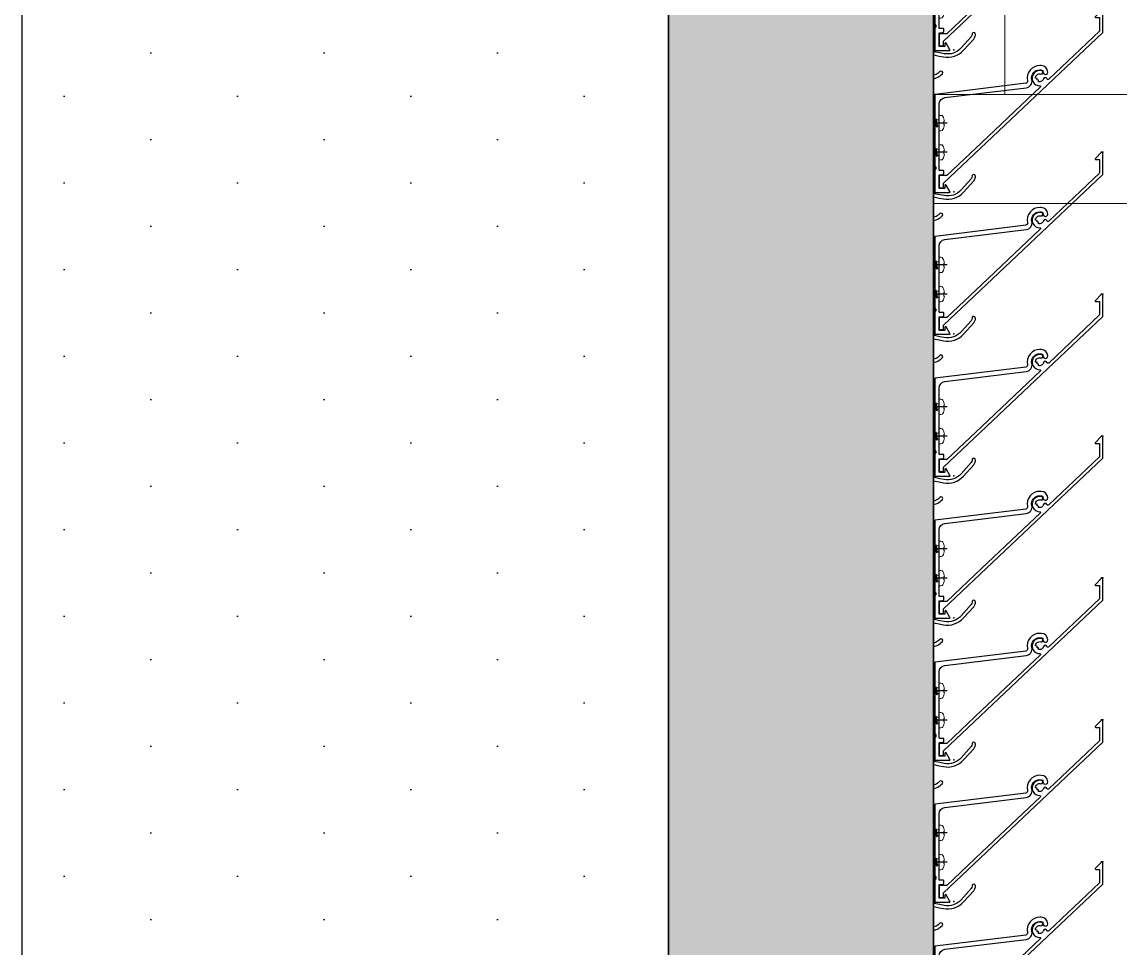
# Model space of a CAD drawing. Header units: millimetres. Extents: x 3774 to 718460, y -768339 to 192544.
# Drawn here: x 359272 to 359774, y -719587 to -719163 of the extents above; entities that cross this region are included whole.
import ezdxf

# ---------------------------------------------------------------- set-up
doc = ezdxf.new("R2010")
doc.units = ezdxf.units.MM
doc.set_wipeout_variables(frame=1)
doc.linetypes.add('CENTER', pattern=[50.8, 31.75, -6.35, 6.35, -6.35])
doc.linetypes.add('XKITLINE00', pattern=[0])
for name, color, linetype in [('010 - ASPG_ACCESSORIES_MAIN_COLOR_1', 7, 'Continuous'), ('010 - ASPG_EXTR_DEF_SUB', 7, 'Continuous'), ('010 - ASPG_EXTR_MAIN_COLOR_2', 7, 'Continuous'), ('010 - ASPG_FLASHING_MAIN_COLOR_2', 7, 'Continuous'), ('010 - ASPG_FLASHING_MAIN_COLOR_4', 7, 'Continuous'), ('010 - ASPG_FLASHING_WIPEOUT_', 7, 'Continuous'), ('010 - ASPG_FRAMING_MAIN_COLOR_2', 7, 'Continuous'), ('010 - ASPG_FRAMING_SUB_COLOR_2', 7, 'Continuous'), ('010 - ASPG_FRAMING_WIPEOUT_', 7, 'Continuous'), ('BOLT & SCREW', 7, 'Continuous'), ('Center Line', 7, 'CENTER')]:
    doc.layers.add(name, color=color, linetype=linetype)
for name, color, linetype, lineweight in [('12-GRID', 7, 'CENTER', 13), ('A-CANOPY', 7, 'Continuous', 25), ('Bolt', 7, 'Continuous', 0), ('Part', 7, 'Continuous', 0), ('SCREW', 7, 'Continuous', 5)]:
    doc.layers.add(name, color=color, linetype=linetype, lineweight=lineweight)

# ---------------------------------------------------------------- blocks, each defined once
blk = doc.blocks.new('*A812963')
at = {"layer": 'A-CANOPY', "color": 7, "linetype": 'XKITLINE00', "lineweight": 0}
for p, q in [((1853.280041, -42.787037), (1853.280041, -43.187037)), ((1853.280041, -42.787037), (1988.480119, -42.787037)), ((1853.280041, -43.187037), (1988.480119, -43.187037))]:
    blk.add_line(p, q, dxfattribs=at)
blk = doc.blocks.new('*A2183100')
at = {"layer": 'A-CANOPY', "color": 7, "linetype": 'XKITLINE00', "lineweight": 0}
for p, q in [((1853.280041, -42.787037), (1853.280041, -41.187037)), ((1853.680041, -42.787037), (1853.680041, -41.187037))]:
    blk.add_line(p, q, dxfattribs=at)
blk = doc.blocks.new('*A2263108')
at = {"layer": 'Part', "color": 7, "linetype": 'XKITLINE00', "lineweight": 0}
for p, q in [((1852.480003, -42.576001), (1851.480003, -42.576001)), ((1851.480003, -44.415998), (1851.480003, -42.576001)), ((1851.544, -56.655999), (1851.544003, -42.576001)), ((1852.416, -56.656), (1852.416003, -42.576001)), ((1852.480003, -42.576001), (1852.48, -56.656)), ((1851.48, -54.495998), (1851.480002, -45.215998))]:
    blk.add_line(p, q, dxfattribs=at)
blk = doc.blocks.new('*A3673249')
at = {"layer": 'Part', "color": 7, "linetype": 'XKITLINE00', "lineweight": 0}
for p, q in [((1850.743999, -44.415998), (1850.679999, -44.415998)), ((1850.679999, -44.415998), (1850.679999, -45.215998)), ((1850.743999, -44.791998), (1850.743999, -44.415998)), ((1851.479999, -44.415998), (1851.415999, -44.415998)), ((1851.415999, -44.415998), (1851.415999, -44.791998)), ((1851.479999, -45.215998), (1851.479999, -44.415998)), ((1851.415999, -44.791998), (1850.743999, -44.791998)), ((1850.743999, -45.215998), (1850.743999, -44.839998)), ((1850.743999, -44.839998), (1851.415999, -44.839998)), ((1851.415999, -44.839998), (1851.415999, -45.215998)), ((1850.679999, -45.215998), (1850.743999, -45.215998)), ((1851.415999, -45.215998), (1851.479999, -45.215998))]:
    blk.add_line(p, q, dxfattribs=at)
blk = doc.blocks.new('*A3693251')
at = {"layer": 'Part', "color": 7, "linetype": 'XKITLINE00', "lineweight": 0}
for p, q in [((1850.079994, -57.295808), (1850.080007, -42.416002)), ((1852.480007, -42.576001), (1852.480007, -42.416004))]:
    blk.add_line(p, q, dxfattribs=at)
blk = doc.blocks.new('*A4483330')
at = {"layer": 'Bolt'}
for points in [[(1850.9083, -44.1974), (1850.904, -44.176), (1850.9083, -44.1546), (1850.9204, -44.1364), (1850.9386, -44.1243), (1850.96, -44.12), (1851.2, -44.12), (1851.2214, -44.1243), (1851.2396, -44.1364), (1851.2517, -44.1546), (1851.256, -44.176), (1851.2517, -44.1974), (1851.2396, -44.2156), (1851.2214, -44.2277), (1851.2, -44.232), (1850.96, -44.232), (1850.9386, -44.2277), (1850.9204, -44.2156)], [(1850.9083, -45.4774), (1850.904, -45.456), (1850.9083, -45.4346), (1850.9204, -45.4164), (1850.9386, -45.4043), (1850.96, -45.4), (1851.2, -45.4), (1851.2214, -45.4043), (1851.2396, -45.4164), (1851.2517, -45.4346), (1851.256, -45.456), (1851.2517, -45.4774), (1851.2396, -45.4956), (1851.2214, -45.5077), (1851.2, -45.512), (1850.96, -45.512), (1850.9386, -45.5077), (1850.9204, -45.4956)]]:
    blk.add_hatch(color=7, dxfattribs=at).paths.add_polyline_path(points, flags=17)
at = {"layer": 'Bolt', "color": 7, "linetype": 'XKITLINE00', "lineweight": 0}
for p, q in [((1851.08, -44.288), (1851.08, -44.064)), ((1851.192, -44.176), (1850.968, -44.176)), ((1851.08, -45.568), (1851.08, -45.344)), ((1851.192, -45.456), (1850.968, -45.456))]:
    blk.add_line(p, q, dxfattribs=at)
blk = doc.blocks.new('*A4493331')
at = {"layer": 'Bolt'}
for points in [[(1851.136, -44.792), (1851.136, -44.84), (1851.024, -44.84), (1851.024, -44.792)], [(1851.236, -44.84), (1851.236, -44.88), (1850.924, -44.88), (1850.924, -44.84)]]:
    blk.add_hatch(color=7, dxfattribs=at).paths.add_polyline_path(points, flags=17)
at = {"layer": 'Bolt', "color": 7, "linetype": 'XKITLINE00', "lineweight": 0}
for p, q in [((1851.08, -44.7286), (1851.08, -45.072)), ((1851.024, -44.792), (1851.024, -44.84)), ((1851.136, -44.792), (1851.136, -44.84)), ((1850.924, -44.84), (1850.924, -44.88)), ((1851.236, -44.84), (1851.236, -44.88))]:
    blk.add_line(p, q, dxfattribs=at)
blk = doc.blocks.new('*A4503332')
at = {"layer": 'Part', "color": 7, "linetype": 'XKITLINE00', "lineweight": 0}
for p, q in [((1850.839999, -44.839998), (1850.839999, -45.319998)), ((1851.319999, -45.319998), (1851.319999, -44.839998)), ((1850.839999, -44.879998), (1851.319999, -44.879998)), ((1850.839999, -45.319998), (1851.319999, -45.319998))]:
    blk.add_line(p, q, dxfattribs=at)
blk = doc.blocks.new('*A4513333')
at = {"layer": 'Part', "color": 7, "linetype": 'XKITLINE00', "lineweight": 0}
for p, q in [((1850.599999, -43.935998), (1850.439999, -43.775998)), ((1850.439999, -43.775998), (1851.480003, -43.775998)), ((1850.439999, -45.855998), (1850.439999, -43.775998)), ((1850.439999, -45.855998), (1850.599999, -45.695998)), ((1851.480002, -45.855998), (1850.439999, -45.855998))]:
    blk.add_line(p, q, dxfattribs=at)
blk = doc.blocks.new('*A4523334')
at = {"layer": 'Part', "color": 7, "linetype": 'XKITLINE00', "lineweight": 0}
for p, q in [((1851.480003, -43.935998), (1850.599999, -43.935998)), ((1850.599999, -43.935998), (1850.599999, -45.695998)), ((1850.599999, -45.695998), (1851.480002, -45.695998))]:
    blk.add_line(p, q, dxfattribs=at)
blk = doc.blocks.new('*A4563338')
at = {"layer": 'Bolt', "color": 7, "linetype": 'XKITLINE00', "lineweight": 0}
for p, q in [((1851.960002, -44.463998), (1851.960002, -44.53859)), ((1851.848002, -44.575998), (1851.922594, -44.575998)), ((1852.072002, -44.575998), (1851.99741, -44.575998)), ((1851.960002, -44.687998), (1851.960002, -44.613406)), ((1851.960002, -44.943998), (1851.960002, -45.01859)), ((1851.848002, -45.055998), (1851.922594, -45.055998)), ((1852.072002, -45.055998), (1851.99741, -45.055998)), ((1851.960002, -45.167998), (1851.960002, -45.093406))]:
    blk.add_line(p, q, dxfattribs=at)
blk = doc.blocks.new('*A4613343')
at = {"layer": 'Bolt'}
for points in [[(1851.9709, -44.5211), (1851.9814, -44.5243), (1851.9911, -44.5294), (1851.9996, -44.5364), (1852.0066, -44.5449), (1852.0117, -44.5546), (1852.0149, -44.5651), (1852.016, -44.576), (1852.0149, -44.5869), (1852.0117, -44.5974), (1852.0066, -44.6071), (1851.9996, -44.6156), (1851.9911, -44.6226), (1851.9814, -44.6277), (1851.9709, -44.6309), (1851.96, -44.632), (1851.9491, -44.6309), (1851.9386, -44.6277), (1851.9289, -44.6226), (1851.9204, -44.6156), (1851.9134, -44.6071), (1851.9083, -44.5974), (1851.9051, -44.5869), (1851.904, -44.576), (1851.9051, -44.5651), (1851.9083, -44.5546), (1851.9134, -44.5449), (1851.9204, -44.5364), (1851.9289, -44.5294), (1851.9386, -44.5243), (1851.9491, -44.5211), (1851.96, -44.52)], [(1851.9709, -45.0011), (1851.9814, -45.0043), (1851.9911, -45.0094), (1851.9996, -45.0164), (1852.0066, -45.0249), (1852.0117, -45.0346), (1852.0149, -45.0451), (1852.016, -45.056), (1852.0149, -45.0669), (1852.0117, -45.0774), (1852.0066, -45.0871), (1851.9996, -45.0956), (1851.9911, -45.1026), (1851.9814, -45.1077), (1851.9709, -45.1109), (1851.96, -45.112), (1851.9491, -45.1109), (1851.9386, -45.1077), (1851.9289, -45.1026), (1851.9204, -45.0956), (1851.9134, -45.0871), (1851.9083, -45.0774), (1851.9051, -45.0669), (1851.904, -45.056), (1851.9051, -45.0451), (1851.9083, -45.0346), (1851.9134, -45.0249), (1851.9204, -45.0164), (1851.9289, -45.0094), (1851.9386, -45.0043), (1851.9491, -45.0011), (1851.96, -45)]]:
    blk.add_hatch(color=7, dxfattribs=at).paths.add_polyline_path(points, flags=17)
at = {"layer": 'Bolt', "color": 7, "linetype": 'XKITLINE00', "lineweight": 0}
for p, q in [((1851.96, -44.464), (1851.96, -44.688)), ((1851.848, -44.576), (1852.072, -44.576)), ((1851.96, -44.944), (1851.96, -45.168)), ((1851.848, -45.056), (1852.072, -45.056))]:
    blk.add_line(p, q, dxfattribs=at)
blk = doc.blocks.new('W-1-PP19-SE-ENT3_20260407-084553_PP19_ENT3_LOPL')
at = {"color": 7, "lineweight": 0, "xscale": 125, "yscale": 125, "zscale": 125}
for name in ['*A2183100', '*A3693251', '*A2263108', '*A812963', '*A4513333', '*A4523334', '*A4483330', '*A3673249', '*A4563338', '*A4613343', '*A4493331', '*A4503332']:
    blk.add_blockref(name, (-226235, 11475), dxfattribs=at)
blk = doc.blocks.new('PZG35-9D5')
at = {"layer": 'Center Line', "color": 7}
blk.add_line((0, 3.73), (0, -10.53), dxfattribs=at)
at = {"layer": 'SCREW', "color": 7}
for p, q in [((-1.4, 0), (-1.4, -1.09)), ((1.4, 0), (1.4, -0.59)), ((-1.85, -1.4), (1.85, -0.9)), ((-1.85, -1.4), (-1.4, -1.09)), ((-1.85, -1.4), (-1.4, -1.71)), ((-1.85, -2.7), (1.85, -2.2)), ((-1.85, -2.7), (-1.4, -2.39)), ((-1.85, -2.7), (-1.4, -3.01)), ((-1.85, -4), (-1.4, -3.69)), ((-1.85, -4), (-0.99, -3.88)), ((-1.85, -4), (-1.4, -4.31)), ((-1.4, -1.09), (1.4, -0.59)), ((-1.4, -1.71), (1.4, -1.21)), ((-1.4, -1.71), (-1.4, -2.39)), ((-1.4, -2.39), (1.4, -1.89)), ((-1.4, -3.01), (1.4, -2.51)), ((-1.4, -3.01), (-1.4, -3.69)), ((-1.4, -3.69), (-0.84, -3.59)), ((-1.4, -4.31), (-1.18, -4.27)), ((-1.4, -4.31), (-1.4, -8.1)), ((0.56, -3.34), (1.4, -3.19)), ((0.71, -3.65), (1.85, -3.5)), ((0.71, -3.93), (1.4, -3.81)), ((0.71, -4.61), (1.4, -4.49)), ((0.71, -4.95), (1.85, -4.8)), ((1.85, -0.9), (1.4, -0.59)), ((1.85, -0.9), (1.4, -1.21)), ((1.4, -1.21), (1.4, -1.89)), ((1.85, -2.2), (1.4, -1.89)), ((1.85, -2.2), (1.4, -2.51)), ((1.4, -2.51), (1.4, -3.19)), ((1.85, -3.5), (1.4, -3.19)), ((1.85, -3.5), (1.4, -3.81)), ((1.4, -3.81), (1.4, -4.49)), ((1.85, -4.8), (1.4, -4.49)), ((1.85, -4.8), (1.4, -5.11)), ((0, -9.5), (-1.4, -8.1)), ((0, -9.5), (1.4, -8.1)), ((0.71, -5.23), (1.4, -5.11)), ((1.4, -5.11), (1.4, -8.1))]:
    blk.add_line(p, q, dxfattribs=at)
blk.add_lwpolyline([(0, -9.5), (0.71, -5.23), (0.71, -3.6, 0.417657), (0.41, -3.3, 0.108102), (-0.84, -3.59), (-1.4, -4.7)], format="xyb", dxfattribs=at)
blk = doc.blocks.new('*U8304')
at = {"layer": 'SCREW', "color": 7}
blk.add_lwpolyline([(3.03, 1.78, 0.09906), (0.8, 2.55), (0.8, 2.27), (-0.8, 2.27), (-0.8, 2.55, 0.09906), (-3.03, 1.78, 0.266588), (-3.5, 0.96), (-3.5, 0.2, 0.414214), (-3.3, 0), (3.3, 0, 0.414214), (3.5, 0.2), (3.5, 0.96, 0.266588)], format="xyb", close=True, dxfattribs=at)
blk.add_blockref('PZG35-9D5', (0, 0), dxfattribs=at)
blk = doc.blocks.new('*U8306')
at = {"color": 7}
blk.add_point((0, 0), dxfattribs=at)
at = {"layer": '010 - ASPG_ACCESSORIES_MAIN_COLOR_1', "color": 7}
blk.add_lwpolyline([(-39.7, -0.6, 0.414214), (-40, -0.9), (-40, -7.37, 0.57735), (-39.65, -7.57), (-36.64, -5.83, 0.767327), (-36.79, -5.3), (-37.9, -5.3, -0.414214), (-38.2, -5), (-38.2, -2.8, -0.414214), (-38, -2.6), (-32.18, -2.6, -0.388879), (-31.98, -2.78), (-31.85, -4.34, 0.388879), (-31.35, -4.8), (-30.3, -4.8, 0.414214), (-30, -4.5), (-30, -2.9, -0.414214), (-29.7, -2.6), (0.41, -2.6, -0.378969), (3.39, -5.24), (7.95, -42.52, 0.446593), (11.62, -45.08, -0.489802), (16.08, -48.68), (16.06, -49.36, -0.18248), (15.8, -50.02, -0.267949), (15.33, -50.17, 1.122115), (15.1, -52.34, 0.405004), (18.06, -49.4), (18.08, -48.72, 0.489805), (11.16, -43.13, -0.446597), (9.94, -42.28), (4.87, -0.85, 0.364176), (4.57, -0.6)], format="xyb", close=True, dxfattribs=at)
at = {"layer": '010 - ASPG_EXTR_DEF_SUB', "color": 7}
for p in [(-40, -0.5), (43.44, -76.9), (43.44, -77.5)]:
    blk.add_point(p, dxfattribs=at)
at = {"layer": '010 - ASPG_EXTR_MAIN_COLOR_2', "color": 7}
blk.add_lwpolyline([(11.37, -48.15), (11.47, -47.44), (12.18, -47.56), (12.29, -46.79, -0.535538), (14.19, -49.17, 0.991572), (15.66, -49.58, 1.157025), (8.79, -48.77, -0.688558), (8.27, -48.99), (-17.14, -22.17), (-32.34, -6.13), (-32.34, -2.9, 0.414312), (-32.64, -2.6), (-37.54, -2.6, 0.414116), (-37.84, -2.9), (-37.84, -4.3, 0.414214), (-37.54, -4.6), (-35.99, -4.6, -0.205895), (-35.77, -4.69), (33.23, -77.5), (43.14, -77.5, 0.668179), (43.36, -76.99), (40.52, -74.15, 0.668179), (40.01, -74.36), (40.01, -76), (33.87, -76), (11.86, -52.78, -0.558354), (12.08, -51.95, 0.766275), (12.04, -50.39, -0.438583), (10.71, -48.05)], format="xyb", close=True, dxfattribs=at)
at = {"layer": 'SCREW', "color": 7, "rotation": 180}
for p in [(-21.65, -2.5), (-8.24, -2.5)]:
    blk.add_blockref('*U8304', p, dxfattribs=at)
blk = doc.blocks.new('*U7833')
at = {"color": 7}
blk.add_wipeout([(1080.3, 4), (60, 4), (60, 69.3), (1080.3, 69.3)], dxfattribs=at).dxf.layer = '010 - ASPG_FRAMING_WIPEOUT_'
at = {"layer": '010 - ASPG_FRAMING_MAIN_COLOR_2', "color": 7}
blk.add_lwpolyline([(1050.3, 69.3), (90, 69.3), (90, 6), (1050.3, 6)], close=True, dxfattribs=at)
at = {"layer": '010 - ASPG_FRAMING_SUB_COLOR_2', "color": 7}
for points in [[(1080.3, 4), (60, 4), (60, 69.3), (1080.3, 69.3)], [(60, 2), (60, 4), (1080.3, 4), (1080.3, 2)]]:
    blk.add_lwpolyline(points, close=True, dxfattribs=at)
at = {"color": 7, "xscale": -1, "rotation": 180}
for p in [(221.77, 69.3), (286.77, 69.3), (351.77, 69.3), (416.77, 69.3), (481.77, 69.3), (546.77, 69.3), (611.77, 69.3), (676.77, 69.3)]:
    blk.add_blockref('*U8306', p, dxfattribs=at)
blk = doc.blocks.new('W-1-PP19-SE-ENT3_20260407-085125_PP19_ENT3_ASPG_PL')
at = {"color": 7, "xscale": -1, "rotation": 270}
blk.add_blockref('*U7833', (5373, 5510), dxfattribs=at)
blk = doc.blocks.new('*U8303')
at = {"layer": '12-GRID', "color": 7, "linetype": 'CENTER'}
for p, q in [((0, -6.2), (0, 2.2)), ((-4.2, -2), (4.2, -2))]:
    blk.add_line(p, q, dxfattribs=at)
at = {"layer": 'BOLT & SCREW', "color": 7}
for p, q in [((-0.55, -1.77), (-1.77, -1.56)), ((-0.55, -2.23), (-1.77, -2.44)), ((-0.46, -1.77), (-0.88, -1.56)), ((-0.46, -2.23), (-0.88, -2.44)), ((-0.23, -1.45), (-0.44, -0.23)), ((-0.23, -1.54), (-0.44, -1.12)), ((-0.23, -2.46), (-0.44, -2.88)), ((-0.23, -2.55), (-0.44, -3.77)), ((0.23, -1.45), (0.44, -0.23)), ((0.23, -1.54), (0.44, -1.12)), ((0.44, -2.88), (0.23, -2.46)), ((0.23, -2.55), (0.44, -3.77)), ((0.46, -1.77), (0.88, -1.56)), ((0.46, -2.23), (0.88, -2.44)), ((0.55, -1.77), (1.77, -1.56)), ((0.55, -2.23), (1.77, -2.44))]:
    blk.add_line(p, q, dxfattribs=at)
for points in [[(-1.77, -1.56), (-0.88, -1.56, 0.414214), (-0.44, -1.12), (-0.44, -0.23), (0.44, -0.23), (0.44, -1.12, 0.414214), (0.88, -1.56), (1.77, -1.56), (1.77, -2.44), (0.88, -2.44, 0.414214), (0.44, -2.88), (0.44, -3.77), (-0.44, -3.77), (-0.44, -2.88, 0.414214), (-0.88, -2.44), (-1.77, -2.44)], [(0.23, -2.46, -0.414214), (0.46, -2.23), (0.55, -2.23), (0.55, -1.77), (0.46, -1.77, -0.414214), (0.23, -1.54), (0.23, -1.45), (-0.23, -1.45), (-0.23, -1.54, -0.414214), (-0.46, -1.77), (-0.55, -1.77), (-0.55, -2.23), (-0.46, -2.23, -0.414214), (-0.23, -2.46), (-0.23, -2.55), (0.23, -2.55)]]:
    blk.add_lwpolyline(points, format="xyb", close=True, dxfattribs=at)
blk.add_circle((0, -2), 3.5, dxfattribs=at)
blk = doc.blocks.new('*U7910')
at = {"layer": '010 - ASPG_EXTR_DEF_SUB', "color": 7}
for p in [(130, 0), (195, 0), (260, 0), (325, 0), (390, 0), (455, 0), (520, 0)]:
    blk.add_point(p, dxfattribs=at)
at = {"layer": '010 - ASPG_EXTR_MAIN_COLOR_2', "color": 7}
for points in [[(75.56, 33.07, 0.077048), (108.74, 68.44, -0.247674), (108.99, 68.57), (110.98, 68.57, -0.044131), (111.47, 68.5, -0.125846), (113.96, 67.21, -0.098851), (114.82, 66.03, -0.205828), (114.79, 61.2, -0.115116), (111.37, 57.18, 0.822373), (112.46, 56.1, 0.109185), (116.15, 60.56, 0.208323), (116.19, 66.64, 0.100528), (114.97, 68.32, 0.145116), (111.29, 70.07), (95.76, 70.07, 0.433659)], [(537.98, 41.25, -0.019425), (528.62, 33.46, -0.552501), (528.15, 33.64, 0.344461), (524.99, 36.3, 0.952015), (524.86, 34.78, -2.423186), (523.04, 32.95, 0.952015), (521.52, 32.82, 0.2854), (523.49, 29.89, -0.553378), (523.56, 29.38, 0.030674), (508.46, 15.06, 0.4171), (509.11, 5.27, 0.935553), (510.1, 6.41, -0.43441), (509.8, 14.29, -0.014998), (516.92, 21.45, -0.738349), (519.92, 19.76, 0.004917), (516.81, 4.8, 0.263611), (519.88, -4.46), (525, -9.08, 0.125884), (526.27, -9.75, 0.044275), (527.09, -9.87, 1.107655), (527.13, -8.33, -0.215596), (526.02, -7.99), (520.89, -3.35, -0.263611), (518.28, 4.51, -0.004855), (521.34, 19.26, 0.23396), (520.82, 21.95, -0.24081), (520.71, 24.9, -0.104157), (520.78, 25), (522.99, 26.93, -0.229021), (525.7, 26.89, -0.381721), (530.27, 9.07, 0.977382), (531.62, 8.41, 0.361105), (527.41, 27.5, -0.496126), (527.44, 30.69, 0.003188), (529.06, 31.9, -0.002827), (530.56, 33.07, 0.077048), (563.74, 68.44, -0.247674)]]:
    blk.add_lwpolyline(points, format="xyb", dxfattribs=at)
for points in [[(160.76, 70.07, 0.433659), (160.46, 69.75), (160.84, 63.96, 0.082069), (160.86, 63.87, 0.720654), (162.33, 63.97, 0.079224), (162.34, 64.07), (162.07, 68.14, -0.433659), (162.47, 68.57), (170.86, 68.57, -0.607385), (171.35, 67.62, -0.045829), (152.78, 45.76, -0.560492), (152.29, 45.89, 0.31786), (149.21, 48.24, 0.953288), (149.08, 46.72, -2.423004), (147.26, 44.89, 0.952315), (145.74, 44.76, 0.300821), (147.89, 41.76, -0.560492), (147.98, 41.25, -0.019425), (138.62, 33.46, -0.552501), (138.15, 33.64, 0.344461), (134.99, 36.3, 0.952015), (134.86, 34.78, -2.423186), (133.04, 32.95, 0.952015), (131.52, 32.82, 0.2854), (133.49, 29.89, -0.553378), (133.56, 29.38, 0.030674), (118.46, 15.06, 0.4171), (119.11, 5.27, 0.935553), (120.1, 6.41, -0.43441), (119.8, 14.29, -0.014998), (126.92, 21.45, -0.738349), (129.92, 19.76, 0.004917), (126.81, 4.8, 0.263611), (129.88, -4.46), (135, -9.08, 0.125884), (136.27, -9.75, 0.044275), (137.09, -9.87, 1.107655), (137.13, -8.33, -0.215596), (136.02, -7.99), (130.89, -3.35, -0.263611), (128.28, 4.51, -0.004855), (131.34, 19.26, 0.23396), (130.82, 21.95, -0.24081), (130.71, 24.9, -0.104157), (130.78, 25), (132.99, 26.93, -0.229021), (135.7, 26.89, -0.381721), (140.27, 9.07, 0.977382), (141.62, 8.41, 0.361105), (137.41, 27.5, -0.496126), (137.44, 30.69, 0.003188), (139.06, 31.9, -0.002827), (140.56, 33.07, 0.077048), (173.74, 68.44, -0.247674), (173.99, 68.57), (175.98, 68.57, -0.044131), (176.47, 68.5, -0.125846), (178.96, 67.21, -0.098851), (179.82, 66.03, -0.205828), (179.79, 61.2, -0.115116), (176.37, 57.18, 0.822373), (177.46, 56.1, 0.109185), (181.15, 60.56, 0.208323), (181.19, 66.64, 0.100528), (179.97, 68.32, 0.145116), (176.29, 70.07)], [(225.76, 70.07, 0.433659), (225.46, 69.75), (225.84, 63.96, 0.082069), (225.86, 63.87, 0.720654), (227.33, 63.97, 0.079224), (227.34, 64.07), (227.07, 68.14, -0.433659), (227.47, 68.57), (235.86, 68.57, -0.607385), (236.35, 67.62, -0.045829), (217.78, 45.76, -0.560492), (217.29, 45.89, 0.31786), (214.21, 48.24, 0.953288), (214.08, 46.72, -2.423004), (212.26, 44.89, 0.952315), (210.74, 44.76, 0.300821), (212.89, 41.76, -0.560492), (212.98, 41.25, -0.019425), (203.62, 33.46, -0.552501), (203.15, 33.64, 0.344461), (199.99, 36.3, 0.952015), (199.86, 34.78, -2.423186), (198.04, 32.95, 0.952015), (196.52, 32.82, 0.2854), (198.49, 29.89, -0.553378), (198.56, 29.38, 0.030674), (183.46, 15.06, 0.4171), (184.11, 5.27, 0.935553), (185.1, 6.41, -0.43441), (184.8, 14.29, -0.014998), (191.92, 21.45, -0.738349), (194.92, 19.76, 0.004917), (191.81, 4.8, 0.263611), (194.88, -4.46), (200, -9.08, 0.125884), (201.27, -9.75, 0.044275), (202.09, -9.87, 1.107655), (202.13, -8.33, -0.215596), (201.02, -7.99), (195.89, -3.35, -0.263611), (193.28, 4.51, -0.004855), (196.34, 19.26, 0.23396), (195.82, 21.95, -0.24081), (195.71, 24.9, -0.104157), (195.78, 25), (197.99, 26.93, -0.229021), (200.7, 26.89, -0.381721), (205.27, 9.07, 0.977382), (206.62, 8.41, 0.361105), (202.41, 27.5, -0.496126), (202.44, 30.69, 0.003188), (204.06, 31.9, -0.002827), (205.56, 33.07, 0.077048), (238.74, 68.44, -0.247674), (238.99, 68.57), (240.98, 68.57, -0.044131), (241.47, 68.5, -0.125846), (243.96, 67.21, -0.098851), (244.82, 66.03, -0.205828), (244.79, 61.2, -0.115116), (241.37, 57.18, 0.822373), (242.46, 56.1, 0.109185), (246.15, 60.56, 0.208323), (246.19, 66.64, 0.100528), (244.97, 68.32, 0.145116), (241.29, 70.07)], [(290.76, 70.07, 0.433659), (290.46, 69.75), (290.84, 63.96, 0.082069), (290.86, 63.87, 0.720654), (292.33, 63.97, 0.079224), (292.34, 64.07), (292.07, 68.14, -0.433659), (292.47, 68.57), (300.86, 68.57, -0.607385), (301.35, 67.62, -0.045829), (282.78, 45.76, -0.560492), (282.29, 45.89, 0.31786), (279.21, 48.24, 0.953288), (279.08, 46.72, -2.423004), (277.26, 44.89, 0.952315), (275.74, 44.76, 0.300821), (277.89, 41.76, -0.560492), (277.98, 41.25, -0.019425), (268.62, 33.46, -0.552501), (268.15, 33.64, 0.344461), (264.99, 36.3, 0.952015), (264.86, 34.78, -2.423186), (263.04, 32.95, 0.952015), (261.52, 32.82, 0.2854), (263.49, 29.89, -0.553378), (263.56, 29.38, 0.030674), (248.46, 15.06, 0.4171), (249.11, 5.27, 0.935553), (250.1, 6.41, -0.43441), (249.8, 14.29, -0.014998), (256.92, 21.45, -0.738349), (259.92, 19.76, 0.004917), (256.81, 4.8, 0.263611), (259.88, -4.46), (265, -9.08, 0.125884), (266.27, -9.75, 0.044275), (267.09, -9.87, 1.107655), (267.13, -8.33, -0.215596), (266.02, -7.99), (260.89, -3.35, -0.263611), (258.28, 4.51, -0.004855), (261.34, 19.26, 0.23396), (260.82, 21.95, -0.24081), (260.71, 24.9, -0.104157), (260.78, 25), (262.99, 26.93, -0.229021), (265.7, 26.89, -0.381721), (270.27, 9.07, 0.977382), (271.62, 8.41, 0.361105), (267.41, 27.5, -0.496126), (267.44, 30.69, 0.003188), (269.06, 31.9, -0.002827), (270.56, 33.07, 0.077048), (303.74, 68.44, -0.247674), (303.99, 68.57), (305.98, 68.57, -0.044131), (306.47, 68.5, -0.125846), (308.96, 67.21, -0.098851), (309.82, 66.03, -0.205828), (309.79, 61.2, -0.115116), (306.37, 57.18, 0.822373), (307.46, 56.1, 0.109185), (311.15, 60.56, 0.208323), (311.19, 66.64, 0.100528), (309.97, 68.32, 0.145116), (306.29, 70.07)], [(355.76, 70.07, 0.433659), (355.46, 69.75), (355.84, 63.96, 0.082069), (355.86, 63.87, 0.720654), (357.33, 63.97, 0.079224), (357.34, 64.07), (357.07, 68.14, -0.433659), (357.47, 68.57), (365.86, 68.57, -0.607385), (366.35, 67.62, -0.045829), (347.78, 45.76, -0.560492), (347.29, 45.89, 0.31786), (344.21, 48.24, 0.953288), (344.08, 46.72, -2.423004), (342.26, 44.89, 0.952315), (340.74, 44.76, 0.300821), (342.89, 41.76, -0.560492), (342.98, 41.25, -0.019425), (333.62, 33.46, -0.552501), (333.15, 33.64, 0.344461), (329.99, 36.3, 0.952015), (329.86, 34.78, -2.423186), (328.04, 32.95, 0.952015), (326.52, 32.82, 0.2854), (328.49, 29.89, -0.553378), (328.56, 29.38, 0.030674), (313.46, 15.06, 0.4171), (314.11, 5.27, 0.935553), (315.1, 6.41, -0.43441), (314.8, 14.29, -0.014998), (321.92, 21.45, -0.738349), (324.92, 19.76, 0.004917), (321.81, 4.8, 0.263611), (324.88, -4.46), (330, -9.08, 0.125884), (331.27, -9.75, 0.044275), (332.09, -9.87, 1.107655), (332.13, -8.33, -0.215596), (331.02, -7.99), (325.89, -3.35, -0.263611), (323.28, 4.51, -0.004855), (326.34, 19.26, 0.23396), (325.82, 21.95, -0.24081), (325.71, 24.9, -0.104157), (325.78, 25), (327.99, 26.93, -0.229021), (330.7, 26.89, -0.381721), (335.27, 9.07, 0.977382), (336.62, 8.41, 0.361105), (332.41, 27.5, -0.496126), (332.44, 30.69, 0.003188), (334.06, 31.9, -0.002827), (335.56, 33.07, 0.077048), (368.74, 68.44, -0.247674), (368.99, 68.57), (370.98, 68.57, -0.044131), (371.47, 68.5, -0.125846), (373.96, 67.21, -0.098851), (374.82, 66.03, -0.205828), (374.79, 61.2, -0.115116), (371.37, 57.18, 0.822373), (372.46, 56.1, 0.109185), (376.15, 60.56, 0.208323), (376.19, 66.64, 0.100528), (374.97, 68.32, 0.145116), (371.29, 70.07)], [(420.76, 70.07, 0.433659), (420.46, 69.75), (420.84, 63.96, 0.082069), (420.86, 63.87, 0.720654), (422.33, 63.97, 0.079224), (422.34, 64.07), (422.07, 68.14, -0.433659), (422.47, 68.57), (430.86, 68.57, -0.607385), (431.35, 67.62, -0.045829), (412.78, 45.76, -0.560492), (412.29, 45.89, 0.31786), (409.21, 48.24, 0.953288), (409.08, 46.72, -2.423004), (407.26, 44.89, 0.952315), (405.74, 44.76, 0.300821), (407.89, 41.76, -0.560492), (407.98, 41.25, -0.019425), (398.62, 33.46, -0.552501), (398.15, 33.64, 0.344461), (394.99, 36.3, 0.952015), (394.86, 34.78, -2.423186), (393.04, 32.95, 0.952015), (391.52, 32.82, 0.2854), (393.49, 29.89, -0.553378), (393.56, 29.38, 0.030674), (378.46, 15.06, 0.4171), (379.11, 5.27, 0.935553), (380.1, 6.41, -0.43441), (379.8, 14.29, -0.014998), (386.92, 21.45, -0.738349), (389.92, 19.76, 0.004917), (386.81, 4.8, 0.263611), (389.88, -4.46), (395, -9.08, 0.125884), (396.27, -9.75, 0.044275), (397.09, -9.87, 1.107655), (397.13, -8.33, -0.215596), (396.02, -7.99), (390.89, -3.35, -0.263611), (388.28, 4.51, -0.004855), (391.34, 19.26, 0.23396), (390.82, 21.95, -0.24081), (390.71, 24.9, -0.104157), (390.78, 25), (392.99, 26.93, -0.229021), (395.7, 26.89, -0.381721), (400.27, 9.07, 0.977382), (401.62, 8.41, 0.361105), (397.41, 27.5, -0.496126), (397.44, 30.69, 0.003188), (399.06, 31.9, -0.002827), (400.56, 33.07, 0.077048), (433.74, 68.44, -0.247674), (433.99, 68.57), (435.98, 68.57, -0.044131), (436.47, 68.5, -0.125846), (438.96, 67.21, -0.098851), (439.82, 66.03, -0.205828), (439.79, 61.2, -0.115116), (436.37, 57.18, 0.822373), (437.46, 56.1, 0.109185), (441.15, 60.56, 0.208323), (441.19, 66.64, 0.100528), (439.97, 68.32, 0.145116), (436.29, 70.07)], [(485.76, 70.07, 0.433659), (485.46, 69.75), (485.84, 63.96, 0.082069), (485.86, 63.87, 0.720654), (487.33, 63.97, 0.079224), (487.34, 64.07), (487.07, 68.14, -0.433659), (487.47, 68.57), (495.86, 68.57, -0.607385), (496.35, 67.62, -0.045829), (477.78, 45.76, -0.560492), (477.29, 45.89, 0.31786), (474.21, 48.24, 0.953288), (474.08, 46.72, -2.423004), (472.26, 44.89, 0.952315), (470.74, 44.76, 0.300821), (472.89, 41.76, -0.560492), (472.98, 41.25, -0.019425), (463.62, 33.46, -0.552501), (463.15, 33.64, 0.344461), (459.99, 36.3, 0.952015), (459.86, 34.78, -2.423186), (458.04, 32.95, 0.952015), (456.52, 32.82, 0.2854), (458.49, 29.89, -0.553378), (458.56, 29.38, 0.030674), (443.46, 15.06, 0.4171), (444.11, 5.27, 0.935553), (445.1, 6.41, -0.43441), (444.8, 14.29, -0.014998), (451.92, 21.45, -0.738349), (454.92, 19.76, 0.004917), (451.81, 4.8, 0.263611), (454.88, -4.46), (460, -9.08, 0.125884), (461.27, -9.75, 0.044275), (462.09, -9.87, 1.107655), (462.13, -8.33, -0.215596), (461.02, -7.99), (455.89, -3.35, -0.263611), (453.28, 4.51, -0.004855), (456.34, 19.26, 0.23396), (455.82, 21.95, -0.24081), (455.71, 24.9, -0.104157), (455.78, 25), (457.99, 26.93, -0.229021), (460.7, 26.89, -0.381721), (465.27, 9.07, 0.977382), (466.62, 8.41, 0.361105), (462.41, 27.5, -0.496126), (462.44, 30.69, 0.003188), (464.06, 31.9, -0.002827), (465.56, 33.07, 0.077048), (498.74, 68.44, -0.247674), (498.99, 68.57), (500.98, 68.57, -0.044131), (501.47, 68.5, -0.125846), (503.96, 67.21, -0.098851), (504.82, 66.03, -0.205828), (504.79, 61.2, -0.115116), (501.37, 57.18, 0.822373), (502.46, 56.1, 0.109185), (506.15, 60.56, 0.208323), (506.19, 66.64, 0.100528), (504.97, 68.32, 0.145116), (501.29, 70.07)]]:
    blk.add_lwpolyline(points, format="xyb", close=True, dxfattribs=at)
at = {"color": 7, "rotation": 179.999999999989}
for p in [(149.09, 42.89), (214.09, 42.89), (279.09, 42.89), (344.09, 42.89), (409.09, 42.89), (474.09, 42.89), (134.87, 30.95), (199.87, 30.95), (264.87, 30.95), (329.87, 30.95), (394.87, 30.95), (459.87, 30.95), (524.87, 30.95)]:
    blk.add_blockref('*U8303', p, dxfattribs=at)
blk = doc.blocks.new('*U8217')
at = {"color": 7}
blk.add_wipeout([(0, -52), (959, -52), (663, -348), (0, -348)], dxfattribs=at).dxf.layer = '010 - ASPG_FLASHING_WIPEOUT_'
at = {"layer": '010 - ASPG_FLASHING_WIPEOUT_'}
h = blk.add_hatch(dxfattribs=at)
h.set_pattern_fill('DOTS', scale=0.5)
h.set_pattern_definition([(0, (0, 0), (19.8438, 39.6875), [0, -39.6875])])
h.paths.add_polyline_path([(0, -52), (959, -52), (663, -348), (0, -348)])
at = {"layer": '010 - ASPG_FLASHING_MAIN_COLOR_2', "color": 7}
blk.add_lwpolyline([(0, -52), (959, -52), (663, -348), (0, -348)], close=True, dxfattribs=at)
at = {"color": 7}
blk.add_wipeout([(0, 69.3), (1080.3, 69.3), (959, -52), (0, -52)], dxfattribs=at).dxf.layer = '010 - ASPG_FLASHING_WIPEOUT_'
at = {"layer": '010 - ASPG_FLASHING_WIPEOUT_'}
h = blk.add_hatch(dxfattribs=at)
h.set_pattern_fill('DOTS', scale=0.1)
h.set_pattern_definition([(0, (0, 0), (3.96875, 7.9375), [0, -7.9375])])
h.paths.add_polyline_path([(0, 69.3), (1080.3, 69.3), (959, -52), (0, -52)])
at = {"layer": '010 - ASPG_FLASHING_MAIN_COLOR_4', "color": 7}
blk.add_lwpolyline([(0, 69.3), (1080.3, 69.3), (959, -52), (0, -52)], close=True, dxfattribs=at)

msp = doc.modelspace()

# ---------------------------------------------------------------- block references
at = {"color": 7}
msp.add_blockref('W-1-PP19-SE-ENT3_20260407-084553_PP19_ENT3_LOPL', (354246.645, -725322.382), dxfattribs=at)

# ---------------------------------------------------------------- next in the draw order: block references
msp.add_blockref('W-1-PP19-SE-ENT3_20260407-085125_PP19_ENT3_ASPG_PL', (354246.645, -725322.382), dxfattribs=at)

# ---------------------------------------------------------------- next in the draw order: block references
at = {"color": 7, "xscale": -1, "yscale": -1, "rotation": 270}
msp.add_blockref('*U7910', (359698.312, -719695.378), dxfattribs=at)

# ---------------------------------------------------------------- next in the draw order: block references
at = {"color": 7, "xscale": -1, "rotation": 270}
msp.add_blockref('*U8217', (359619.645, -719812.382), dxfattribs=at)

doc.saveas('drawing.dxf')
